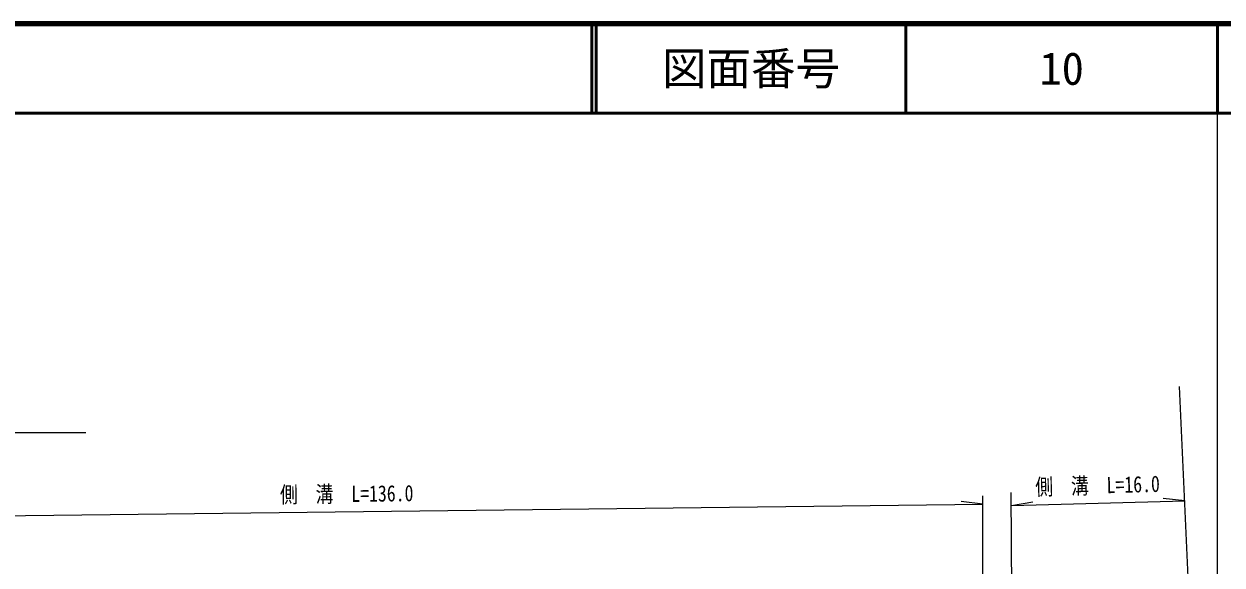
# Model space of a CAD drawing. Units: millimetres at full size, sheet at 1:1000; details may follow other scales. Extents: x 40000 to 680000, y 20000 to 380000.
# Drawn here: x 444990 to 579500, y 319247 to 380000 of the extents above; entities that cross this region are included whole.
import ezdxf
from ezdxf.enums import TextEntityAlignment as Align

# ---------------------------------------------------------------- set-up
doc = ezdxf.new("R2010")
doc.units = ezdxf.units.MM
doc.header["$LTSCALE"] = 1000
for name, color, linetype, lineweight in [('M-STR-HTXT', 7, 'Continuous', 13), ('M-TTL', 2, 'Continuous', 140), ('M-TTL-BAND', 7, 'Continuous', 25), ('M-TTL-LINE', 7, 'Continuous', 50)]:
    doc.layers.add(name, color=color, linetype=linetype, lineweight=lineweight)
doc.layers.add('M-TTL-TXT', color=7, linetype='Continuous')
doc.styles.add('ＭＳ ゴシック', font='')
doc.styles.get('ＭＳ ゴシック').set_extended_font_data('MS Gothic')

msp = doc.modelspace()

# ---------------------------------------------------------------- linework, layer by layer
at = {"layer": 'M-STR-HTXT'}
for p, q in [((576120, 308564), (574734, 339301)), ((552645, 307587), (552634, 327031)), ((555986, 305983), (555836, 327395)), ((415807, 324454), (552635, 326079)), ((552635, 326079), (550200, 326392)), ((555846, 325918), (575313, 326448)), ((555846, 325918), (558267, 326326)), ((575313, 326448), (572874, 326723))]:
    msp.add_line(p, q, dxfattribs=at)
msp.add_lwpolyline([(394558, 301857), (413968, 334118), (451918, 334118)], dxfattribs=at)
at = {"layer": 'M-TTL'}
msp.add_line((680000, 380000), (40000, 380000), dxfattribs=at)
at = {"layer": 'M-TTL-BAND'}
msp.add_line((579000, 20000), (579000, 370000), dxfattribs=at)
at = {"layer": 'M-TTL-LINE'}
for p, q in [((508747, 380000), (508747, 370000)), ((509247, 380000), (509247, 370000)), ((543997, 380000), (543997, 370000)), ((579000, 380000), (579000, 370000)), ((40000, 370000), (680000, 370000))]:
    msp.add_line(p, q, dxfattribs=at)

# ---------------------------------------------------------------- texts
at = {"layer": 'M-STR-HTXT', "style": 'ＭＳ ゴシック', "width": 0.8}
for s, rotation, p in [('側\u3000溝\u3000L=136.0', 0.68, (481242, 325776)), ('側\u3000溝\u3000L=16.0', 1.559, (565565, 326728))]:
    msp.add_text(s, height=1833, rotation=rotation, dxfattribs=at).set_placement(p, align=Align.BOTTOM_CENTER)
at = {"layer": 'M-TTL-TXT', "style": 'ＭＳ ゴシック'}
for s, p in [('図面番号', (526622, 375000)), ('10', (561497, 375000))]:
    msp.add_text(s, height=3666, dxfattribs=at).set_placement(p, align=Align.MIDDLE_CENTER)

doc.saveas('drawing.dxf')
